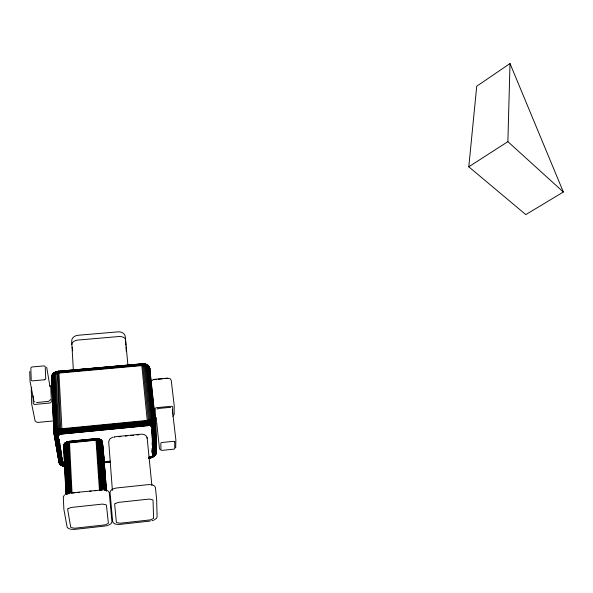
<?xml version="1.0" encoding="UTF-8"?>
<svg xmlns="http://www.w3.org/2000/svg" width="593" height="593" viewBox="0 0 593 593"><rect width="100%" height="100%" fill="white"/><g stroke="black" fill="none" stroke-linecap="round" stroke-linejoin="round"><path stroke-width="0.89" d="M150.563 456.914C149.006 459.33 153.55 457.173 152.438 455.165M101.04 490.152L97.563 440.176C98.186 438.983 95.94 437.76 95.933 439.065L68.684 441.785L65.934 442.637L64.259 444.001L63.718 445.736L66.112 494.629M63.688 445.432L63.621 446.499L63.977 444.757L65.089 443.72M563.35 192.006L507.875 141.645L510.017 63.54L476.735 86.215L468.789 166.796L525.806 214.614L563.35 192.006L510.017 63.54M103.516 454.038L106.503 491.13M104.042 457.692L102.292 441.6L100.973 439.887L99.283 439.613M58.247 435.395L56.001 434.039L54.771 431.311L52.325 375.636L52.74 374.042L55.26 372.3L52.636 374.176L51.658 376.651L54.082 432.29L55.038 434.513L56.795 435.685L57.855 435.951L59.723 434.536M175.691 447.797L175.884 439.954L172.311 409.526M150.17 457.959L151.171 457.655L151.541 456.306M142.809 363.82L143.439 363.946L143.84 365.547L149.458 420.333L148.939 425.529L61.583 434.024L60.671 428.865L58.018 373.175C57.736 370.981 59.76 370.388 58.944 373.064L62.183 433.943L148.339 425.529L148.391 420.341L142.817 365.54L142.446 363.783L141.542 363.857M149.54 458.011C147.679 457.981 150.303 458.456 149.577 457.099L148.68 457.218L148.761 458.107M154.284 456.136L155.485 454.824L156.122 452.667L155.796 454.386L154.595 455.884L150.496 457.663L151.03 457.752M100.202 490.159L96.615 439.02L95.896 438.635L69.433 441.251L72.027 493.117L74.77 492.82M65.104 466.268L63.325 465.735C61.205 466.157 59.382 464.111 58.952 462.206L54.015 433.691C53.778 429.977 58.84 429.169 61.628 428.739L147.449 420.4C152.861 418.273 159.006 424.544 152.453 427.212L153.305 455.52L152.379 456.832M150.644 425.796L151.89 426.99L152.764 455.291L151.941 456.469L149.228 457.425M63.325 465.735L62.554 464.845L57.788 436.5L54.927 435.351L53.948 432.794L51.532 377.17L53.489 374.709L58.944 373.064L141.905 365.592L146.656 365.977L149.214 367.349L149.784 368.283L155.648 423.291L156.33 452.689L155.262 455.179L153.505 456.662M153.817 456.491L154.714 454.957L153.921 426.597C153.135 424.195 149.799 424.358 147.731 424.432L61.998 432.808C59.915 433.149 56.535 433.616 56.209 436.181L61.049 464.571L61.665 465.475L63.021 465.535M153.276 455.78L155.077 455.009L156.026 453.563L155.284 425.129C154.306 422.157 150.185 422.349 147.62 422.431L61.776 430.8C59.189 431.222 55.016 431.815 54.608 434.98L59.515 463.452L60.56 464.868M151.741 457.522L152.846 456.944L153.305 454.824L154.084 454.446M65.971 494.436L63.614 446.144L64.281 444.083L65.571 442.645L66.824 442.43L66.223 442.652C67.469 441.414 64.4 443.001 65.134 444.194L67.624 494.058M96.615 439.02C95.643 438.175 99.706 439.48 100.632 439.739L104.605 490.441M54.067 372.841L51.91 375.376L51.547 377.615L53.963 433.224L59.078 462.644L60.597 464.363L62.554 464.845M63.614 446.144L65.134 444.194L68.669 442.956L96.022 440.221C98.245 440.117 101.64 440.132 102.537 442.63L102.292 441.6M64.066 444.379L63.696 445.78M64.83 443.601L63.985 445.091M52.125 374.991L52.006 375.473L52.621 374.761M53.014 374.457L53.111 374.042M148.739 457.781L153.72 456.358L155.322 454.468M57.788 436.5L57.855 435.951M69.544 441.474L68.81 441.362L68.655 442.608L71.286 493.213M65.556 442.704L68.506 441.511L67.995 441.733L67.861 443.119L70.434 492.983L102.619 489.885L99.12 440.332C99.832 437.93 96.14 439.45 97.156 438.62M68.936 493.836L66.379 443.579L66.661 442.148L68.388 441.889L67.854 441.592L64.978 443.141L64.237 444.58L66.646 493.85M58.092 371.514L58.574 371.485M64.259 444.001L63.785 445.032M154.01 455.698L153.883 456.047L155.485 454.824M50.427 399.489L49.701 400.683L48.315 401.409L36.596 402.521M53.741 373.041L51.761 375.784L51.828 379.364M154.677 455.276L153.935 456.336L152.712 456.58M155.559 454.757L155.025 425.544C154.091 422.69 150.118 422.876 147.657 422.957L61.828 431.326C59.344 431.734 55.319 432.304 54.927 435.351L59.826 463.8L62.065 465.742M155.974 453.949L156.382 452.237L155.648 423.291M65.245 442.949L64.637 444.557L67.113 494.406M64.467 443.72L64.2 444.78M63.725 445.38L65.719 443.52L68.655 442.608L95.992 439.88C98.216 439.776 101.581 439.784 102.485 442.282L106.518 490.796M64.711 443.475L64.459 444.483M65.163 443.408L65.549 442.808M52.636 374.176L52.295 375.51L52.636 375.154M51.68 376.214L54.237 373.872L58.922 372.634L141.86 365.177L145.715 365.355L148.08 366.14L149.569 367.801L155.351 422.416L154.766 424.758L153.253 426.234L152.282 426.693L150.237 425.678M52.733 374.316L54.46 372.938M53.54 373.812L53.733 373.427M31.725 387.763L31.251 389.386L31.711 404.211L35.069 420.756L36.292 421.979L37.922 422.401L52.658 421.008M155.811 453.578L156.367 451.784L155.766 454.016M155.974 453.986L155.218 454.875M67.691 441.6L67.098 443.327L69.648 493.191M54.904 372.36L53.83 373.175L53.489 374.709L55.979 430.399L57.032 433.268L58.929 434.891M58.477 371.329L56.431 371.729L56.001 373.627L58.618 429.806L59.915 433.639L60.404 434.284L61.146 434.069M97.119 439.042L97.912 438.746L98.356 440.228L101.855 490.189M64.096 444.305L64.978 443.141M52.74 374.042L53.296 373.449M52.162 374.88L54.386 373.116L58.915 371.922L141.771 364.473C144.269 364.421 148.487 364.31 149.214 367.349L154.995 421.986L154.15 424.818L152.075 426.456M151.986 457.07L153.72 456.358M57.224 372.085L55.646 371.996L55.075 373.938L57.625 429.636L58.966 433.483L59.863 434.454L60.634 434.202M57.447 371.744L54.927 372.308L54.237 374.302L56.802 430.481L58.307 433.75L59.374 434.662L60.16 434.358M64.504 494.955L63.295 496.927L63.874 509.313L67.113 527.125L68.358 528.4L70.463 529.171M64.548 443.631L65.571 442.645M64.4 443.92L68.662 442.022L95.955 439.294C98.149 439.176 101.685 439.228 102.248 441.911L105.769 490.433M65.875 442.704L68.64 441.622M151.045 425.87L152.601 423.928L153.179 420.941L147.449 366.244L146.397 364.384L144.877 364.013L143.951 364.436M65.104 443.023L65.979 442.356M53.459 373.293L54.578 372.478M55.638 372.293L54.815 372.604M97.852 439.176L99.164 438.976L99.824 440.488L103.286 489.106M151.452 426.033L153.216 424.188L153.898 421.245L148.154 366.563L147.561 365.103L146.293 364.436L147.094 365.029M172.882 416.301L174.172 414.455L174.194 405.367L171.192 380.128L169.783 378.408M59.337 434.736L58.322 436.166L63.066 464.504L64.867 465.69M468.789 166.796L507.875 141.645M149.295 425.522L150.073 425.626L150.77 424.506L151.46 420.511L145.782 365.77L145.174 364.139L143.765 364.117L147.294 364.851M152.675 457.07L154.269 455.194L153.461 426.856L152.668 425.67L151.178 425.055L147.739 424.855L62.057 433.231L58.114 434.387L56.713 436.344L61.531 464.719L62.465 465.801L63.688 465.913M152.987 456.981L154.098 456.262M151.801 426.234L153.735 424.484L154.506 421.593L148.739 366.934L148.109 365.451L146.656 364.517M65.749 442.511L66.905 441.97M54.289 372.663L55.468 372.056M54.037 372.893L58.292 371.211M154.336 519.905L156.582 518.23L157.108 516.851L156.634 499.336L155.44 487.587C154.654 484.563 150.607 484.488 148.072 484.651L116.991 487.935C114.345 488.328 110.431 489.255 110.031 492.398L112.685 521.729C113.693 524.583 117.607 524.509 120.112 524.375L150.199 521.054M65 443.267L65.66 442.978M154.106 454.883L152.468 455.609M154.084 455.305L152.46 456.017M151.534 457.292L153.142 456.558L153.802 455.387L152.972 427.064L152.245 425.974L150.889 425.418L147.746 425.24L62.124 433.616L58.514 434.662L57.239 436.455L62.035 464.816L62.888 465.801L64.585 466.18M151.838 457.344L153.513 456.617M67.357 441.77L66.075 442.408L65.719 443.868L68.225 493.732L68.907 493.443M67.165 441.985L68.025 441.644M54.927 372.308L56.098 371.781M55.779 372.011L56.357 371.767M56.105 372.041L57.21 371.611L59.634 429.547L60.619 433.461L60.975 434.135L61.679 433.972M153.253 456.061L151.519 456.677M153.157 456.402L148.687 457.5M152.846 456.944L151.037 457.492M108.489 525.22L111.113 523.626L111.929 521.81L109.26 492.479L107.407 490.367M105.043 489.796L101.492 440.881L100.877 439.784L99.498 439.042L96.807 438.835M66.809 441.978L67.854 441.592M112.789 437.137L109.838 438.894L108.697 441.659L112.396 490.455M153.513 520.261L151.867 520.765M55.646 371.996L56.995 371.544M150.689 457.752L152.097 457.24M150.867 457.781L151.934 457.411M64.111 466.061L62.814 466.076L61.909 465.097L64.533 465.549L64.867 466.32M152.453 427.212C159.428 424.988 151.912 419.414 147.538 421.386L61.687 429.74C58.966 430.184 54.578 430.815 54.148 434.143M67.417 441.763L68.38 441.451M107.696 525.494L105.969 525.909M153.305 455.52L155.114 454.668L156.204 453.134L155.477 424.684C154.469 421.623 150.222 421.816 147.583 421.905L61.731 430.266C59.07 430.703 54.764 431.319 54.341 434.58L59.263 463.066M56.594 371.611L57.832 371.455M56.431 371.729L58.381 371.24M150.051 457.915L151.171 457.655M68.165 441.488L69.092 441.533M68.069 441.585L69.01 441.414M67.995 441.733L95.918 438.879M149.451 458.092L150.281 457.937M149.332 457.915L150.444 457.707M149.392 458.033L150.37 457.855M62.814 466.076L64.296 466.291M153.164 456.047L154.921 455.387L155.47 454.334L154.714 425.937C153.817 423.209 150.036 423.395 147.687 423.476L61.88 431.845C59.515 432.23 55.683 432.771 55.305 435.677L60.19 464.111L60.931 465.023L62.791 465.32M68.758 441.451L69.5 441.348M148.754 457.974L149.562 457.87M58.21 371.248L143.321 363.791M58.144 371.351L59.107 371.255M152.972 456.321L154.654 455.765L155.114 454.668L154.343 426.285C153.498 423.713 149.925 423.891 147.709 423.965L61.939 432.341C59.708 432.705 56.09 433.216 55.735 435.951L60.597 464.363L61.665 465.475M105.176 526.021L74.733 529.379L71.264 529.327M77.513 492.531L79.343 492.338M89.402 491.278L91.226 491.086M94.887 490.7L96.711 490.507M107.585 461.406L110.328 461.132M103.916 462.066L110.35 461.443M103.968 462.347L110.365 461.695M103.96 462.562L110.38 461.895M110.387 462.029L103.975 462.688L110.387 462.095M114.516 436.796L140.674 434.209C143.35 433.831 146.879 435.129 147.16 438.19L151.875 485.363M69.388 441.37L95.896 438.664M119.089 436.752L120.883 436.574M125.375 436.129L127.169 435.951M130.756 435.596L133.447 435.329M137.035 434.973L138.829 434.802M153.817 379.394L167.775 378.112M156.441 379.409L153.832 379.646A1.675 0.889 -6.7 0 0 153.001 379.846M158.175 379.253L162.519 378.853M165.121 378.608L167.73 378.371A1.668 0.889 -7.2 0 1 169.049 378.601M58.952 371.248L141.653 363.828L147.746 425.574M58.929 371.411L141.69 363.983L146.671 364.562M95.888 438.738L96.54 438.701M95.896 438.864L96.577 438.835M144.877 364.013L146.397 364.384M96.385 438.701L97.237 438.701M96.348 438.835L97.311 438.835M142.231 363.709L143.195 363.702M146.182 364.962L147.131 364.814L149.488 367.378M62.636 465.082L61.146 464.875L59.641 463.815L58.9 461.754L58.855 458.456M148.784 425.492L149.518 425.559L150.036 424.418L150.481 420.393L144.833 365.629L144.329 364.013L143.069 363.672M100.632 439.739L99.394 439.154L100.217 439.821M96.985 438.62L97.912 438.746M96.896 438.701L99.083 439.183M142.935 363.717L144.166 363.857M64.63 465.861L60.782 464.89L59.204 463.029M64.741 466.12L61.042 465.186L59.026 462.132M61.694 464.312L63.436 464.682L64.037 466.231L65.008 466.454M65.163 466.521C60.619 466.75 63.028 459.923 62.183 457.655M100.632 439.606L99.394 439.369L99.839 439.798M60.404 464.163L62.917 466.016M57.78 436.233L54.919 434.958L54.141 432.764L56.802 430.481L60.701 429.347L148.435 420.815L153.202 421.423L155.588 423.343M97.534 438.657L99.921 439.302L100.476 440.688L104.012 490.211M97.393 438.738L100.439 439.524M144.974 363.976C141.623 363.45 147.494 363.724 146.656 365.977L152.386 421.178L151.445 424.647L150.585 425.73L149.784 425.581M63.503 465.09L61.783 464.727M98.238 438.716L98.972 438.879M144.277 363.865L145.722 364.154M144.025 363.961L145.507 364.465M62.539 465.92L64.874 466.394L64.037 466.231M64.014 466.343L61.902 465.69M61.65 463.867L62.487 464.082M58.01 435.67L55.646 434.454L54.356 431.793L51.925 376.14L52.925 374.316L55.119 373.116L58.915 372.256L141.816 364.806L146.486 365.177L149.347 366.978M100.358 440.088L102.137 441.281L102.685 446.055M98.764 438.835L101.092 440.006M98.319 438.902L98.727 439.028M147.798 365.518L147.353 365.37L147.524 365.725M58.559 435.136L56.468 433.639L55.312 430.844L52.844 375.161L53.229 373.597L55.312 372.456L58.922 371.641L141.727 364.198L145.352 364.361L148.109 365.451M147.516 365.155L148.806 366.17M145.426 364.198L145.908 364.421M61.19 464.845L60.056 464.208M62.554 465.972L60.782 464.89M147.501 364.977L149.139 366.6L149.859 368.72L149.354 367.067L148.035 366.266M146.99 364.658L147.827 365.192M59.767 463.392L60.301 463.741M105.991 490.211L102.448 442.289L101.751 440.636L100.736 440.184M148.45 366.511L148.828 366.8L148.25 365.562M100.35 439.472L101.47 440.31L101.944 441.555L105.458 490.1M101.796 440.881L99.713 439.828L96.689 439.524L69.366 442.2L65.756 443.193L63.985 444.631L66.32 494.236M34.765 402.024L34.179 401.431M59.307 462.555L59.715 462.94M102.218 441.615L101.514 440.391M160.14 449.82L159.435 448.226L156.189 417.872M100.973 439.887L101.477 440.814L100.677 439.739M147.902 365.332L148.391 366.126M149.947 373.701L149.777 368.297L149.154 367.126L149.214 368.928M59.9 464.2L58.9 461.754M103.582 456.714L103.938 457.351M148.88 366.266L149.08 366.711M46.684 367.215L50.012 386.836M33.719 400.364L30.043 381.343L29.717 371.477M155.574 422.876L155.662 423.758M147.034 437.501L147.16 438.19M149.562 367.452L149.629 367.882M149.354 367.067L149.421 367.49M64.103 449.034L64.378 451.132M51.932 378.482L51.635 376.296M51.85 378.92L51.791 375.873M104.049 457.359L104.094 458.041M72.227 347.172L72.702 350.797M155.692 445.35L155.885 447.189M155.648 445.758L155.833 447.596M152.475 426.033L152.668 427.872M102.871 447.826L103.33 452.259M102.292 443.979L102.574 446.64M102.848 449.301L103.13 451.962M151.912 426.478L153.246 439.339M151.526 429.651L153.328 447.1M152.082 442.889L153.113 452.985M152.06 448.449L152.764 455.291M152.127 449.605L152.408 452.363M152.127 450.769L152.312 452.607M152.06 451.495L152.253 453.334M127.888 364.917L125.279 336.616C124.953 333.184 121.076 331.48 117.992 331.858L78.128 335.26C75 335.416 71.427 337.758 71.686 341.227L73.384 370.714M95.933 439.065L99.454 490.218M104.042 459.353L104.509 465.787M104.642 467.618L105.109 474.052M105.243 475.89L105.65 481.405M105.85 484.155L106.251 489.67M104.086 463.415L104.286 466.172M104.687 471.68L104.887 474.437M105.287 479.945L105.421 481.783M105.821 487.29L106.021 490.048M125.901 345.237L125.494 339.366A6.997 3.929 -5.4 0 0 119.26 336.498L77.527 340.085A7.064 3.943 -4.1 0 0 71.872 344.007L71.872 344.459M126.012 347.053L126.287 351.575M62.984 461.51L63.14 464.719M62.91 461.287L63.066 464.504M60.997 450.094L61.561 462.029M59.952 443.394L60.471 454.416M59.144 439.398L59.53 447.671M59.611 449.509L59.7 451.347M58.492 436.278L58.826 443.631M58.084 435.877L58.292 440.48M57.81 435.455L57.929 440.584M149.747 371.485L149.799 373.286M33.052 395.776L33.282 403.107A1.764 1.468 -13.2 0 0 35.083 404.419L49.686 403.047A1.757 1.46 -12.1 0 0 51.369 401.417L50.746 386.844A1.742 1.438 -11.4 0 0 49.412 385.569M172.682 413.921L172.674 407.006A1.697 0.867 -7.4 0 0 170.984 406.294L156.856 407.643A1.705 0.875 -6.9 0 0 155.181 408.681L155.396 417.324A1.683 0.852 -7 0 0 156.256 417.983M152.238 380.461A1.675 0.889 -6.7 0 1 152.66 380.017M170.621 407.65A1.327 0.675 -7.3 0 0 169.479 407.421L158.472 408.473A1.327 0.675 -7 0 0 157.167 409.281M113.804 437.33A3.135 1.542 -5.9 0 1 114.605 437.197M174.75 441.874L174.735 448.434A1.342 0.645 -7.5 0 1 173.408 449.22L162.297 450.346A1.342 0.645 -7.2 0 1 160.955 449.828L160.836 443.267A1.356 0.66 -7.2 0 1 162.171 442.474L173.408 441.348A1.349 0.66 -7.5 0 1 174.75 441.874M68.039 508.705L67.861 508.935A4.366 1.927 -5.4 0 0 67.691 509.646L70.671 526.962A4.24 1.816 -5.6 0 0 71.056 527.577L74.607 528.237L105.391 524.835L108.148 523.493A4.21 1.809 -6.2 0 0 108.349 522.818L106.473 505.473A4.329 1.92 -6 0 0 106.117 504.821L102.537 504.087L71.16 507.46L68.039 508.705M115.116 503.642L114.923 503.872A4.314 1.912 -6.4 0 0 114.701 504.591L116.347 521.944A4.188 1.809 -6.6 0 0 116.688 522.559L120.112 523.226L150.54 519.861L153.342 518.527A4.166 1.801 -7.2 0 0 153.587 517.852L153.024 500.462A4.284 1.905 -7.1 0 0 152.72 499.81L149.266 499.069L118.266 502.397L115.116 503.642M44.356 379.779L32.645 380.839A1.416 1.156 -12.1 0 1 31.199 379.802L30.851 368.231A1.401 1.142 -11.6 0 1 32.207 366.963L43.823 365.925A1.401 1.142 -10.8 0 1 45.253 366.948L45.713 378.49A1.408 1.156 -11.3 0 1 44.356 379.779"/></g></svg>
